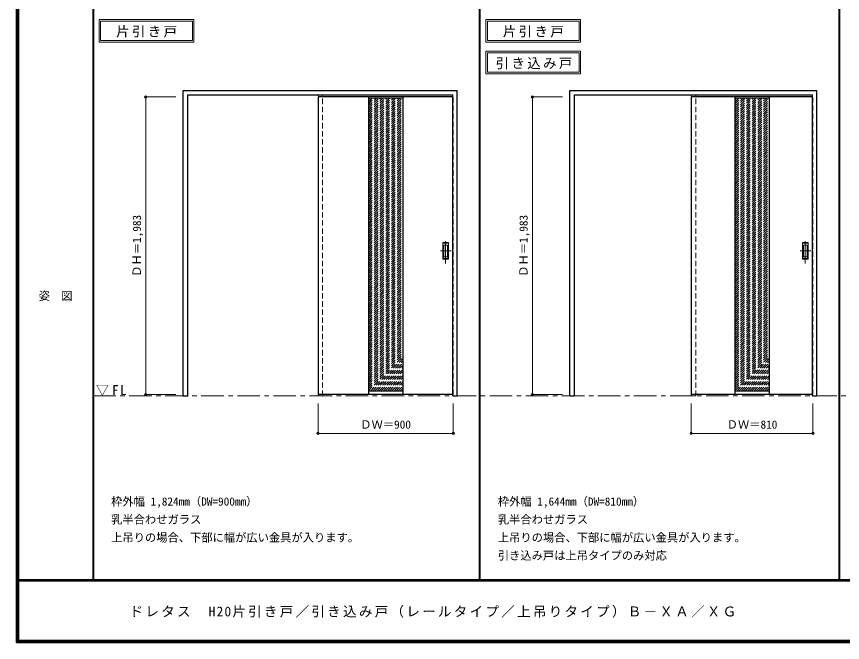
# Model space of a CAD drawing. Units: millimetres, scale not verified. Extents: x -6000 to 5700, y -4307 to 4260.
# Drawn here: x -6000 to -502, y -4205 to -36 of the extents above; entities that cross this region are included whole.
import ezdxf
from ezdxf.enums import TextEntityAlignment as Align

# ---------------------------------------------------------------- set-up
doc = ezdxf.new("R2010")
doc.units = ezdxf.units.MM
doc.header["$LTSCALE"] = 30
doc.header["$PDMODE"] = 32
doc.header["$PDSIZE"] = 15
doc.linetypes.add('CHAIN1', pattern=[8, 5, -1, 1, -1])
doc.linetypes.add('DASHED1', pattern=[1.8, 1.2, -0.6])
for name, color, linetype, lineweight in [('0-1_通り芯', 7, 'CHAIN1', 18), ('0-2_扉', 4, 'DASHED1', 9), ('0-3_仕上げ', 3, 'Continuous', 25), ('0-4_枠', 3, 'Continuous', 25), ('0-6_引手', 7, 'Continuous', 18), ('0-A_文字', 7, 'Continuous', 18), ('0-B_寸法', 7, 'Continuous', 9), ('0-C_ハッチ', 4, 'DASHED1', 9), ('F-1_枠', 6, 'Continuous', 40), ('F-A_文字', 7, 'Continuous', 18)]:
    doc.layers.add(name, color=color, linetype=linetype, lineweight=lineweight)
doc.styles.add('ＭＳ ゴシック', font='')
doc.styles.get('ＭＳ ゴシック').set_extended_font_data('MS Gothic')

msp = doc.modelspace()

# ---------------------------------------------------------------- linework, layer by layer
at = {"layer": '0-1_通り芯'}
msp.add_line((-5490, -2562.5), (1678, -2562.5), dxfattribs=at)
at = {"layer": '0-2_扉'}
for p, q in [((-3993, -571), (-3993, -575)), ((-3096, -571), (-3093, -571)), ((-3093, -2554), (-3093, -571)), ((-1509, -571), (-1509, -575)), ((-702, -571), (-699, -571)), ((-3096, -2554), (-3093, -2554))]:
    msp.add_line(p, q, dxfattribs=at)
at = {"layer": '0-2_扉', "color": 3, "linetype": 'Continuous', "lineweight": 25}
for p, q in [((-3993, -571), (-3993, -2554)), ((-3096, -571), (-3993, -571)), ((-1509, -571), (-1509, -2554)), ((-702, -571), (-1509, -571)), ((-3096, -2554), (-3993, -2554)), ((-702, -2554), (-1509, -2554))]:
    msp.add_line(p, q, dxfattribs=at)
at = {"layer": '0-2_扉'}
msp.add_lwpolyline([(-702, -2554), (-699, -2554), (-699, -571)], dxfattribs=at)
at = {"layer": '0-3_仕上げ'}
for p, q in [((-3657, -571.11), (-3657, -2554)), ((-3429, -571.22), (-3429, -2554)), ((-1218, -571.11), (-1218, -2554)), ((-990, -571.22), (-990, -2554))]:
    msp.add_line(p, q, dxfattribs=at)
at = {"layer": '0-3_仕上げ', "color": 7, "lineweight": 18}
for p, q in [((-3657, -579.11), (-3429, -579.11)), ((-1218, -579.11), (-990, -579.11)), ((-3429, -2530.18), (-3657, -2530.18)), ((-990, -2530), (-1218, -2530))]:
    msp.add_line(p, q, dxfattribs=at)
at = {"layer": '0-4_枠'}
for p, q in [((-4890, -2562.5), (-4890, -527.5)), ((-4890, -527.5), (-3066, -527.5)), ((-3066, -2562.5), (-3066, -527.5)), ((-2316, -2562.5), (-2316, -527.5)), ((-2316, -527.5), (-672, -527.5)), ((-672, -2562.5), (-672, -527.5)), ((-4860, -557.5), (-3096, -557.5)), ((-3096, -2562.5), (-3096, -557.5)), ((-2286, -557.5), (-702, -557.5)), ((-702, -2562.5), (-702, -557.5)), ((-3096, -2562.5), (-3066, -2562.5)), ((-702, -2562.5), (-672, -2562.5))]:
    msp.add_line(p, q, dxfattribs=at)
at = {"layer": '0-4_枠', "color": 4, "linetype": 'DASHED1', "lineweight": 9}
for p, q in [((-3993, -2562.5), (-3993, -557.5)), ((-3963, -2562.5), (-3963, -557.5)), ((-1509, -2562.5), (-1509, -557.5)), ((-1479, -2562.5), (-1479, -557.5)), ((-3993, -2562.5), (-3963, -2562.5)), ((-1509, -2562.5), (-1479, -2562.5))]:
    msp.add_line(p, q, dxfattribs=at)
at = {"layer": '0-4_枠'}
for points in [[(-4890, -2562.5), (-4860, -2562.5), (-4860, -557.5)], [(-2316, -2562.5), (-2286, -2562.5), (-2286, -557.5)]]:
    msp.add_lwpolyline(points, dxfattribs=at)
at = {"layer": '0-6_引手', "linetype": 'CHAIN1'}
for p, q in [((-3144, -1681.73), (-3144, -1510.88)), ((-750, -1681.73), (-750, -1510.88)), ((-3105.93, -1596.5), (-3178.44, -1596.5)), ((-711.93, -1596.5), (-784.44, -1596.5))]:
    msp.add_line(p, q, dxfattribs=at)
at = {"layer": '0-6_引手'}
for p, q in [((-3125, -1541.5), (-3163, -1541.5)), ((-3163, -1651.5), (-3163, -1541.5)), ((-3131.5, -1557.5), (-3156.5, -1557.5)), ((-3156.5, -1635.5), (-3156.5, -1557.5)), ((-3131.5, -1635.5), (-3131.5, -1557.5)), ((-3125, -1651.5), (-3125, -1541.5)), ((-731, -1541.5), (-769, -1541.5)), ((-769, -1651.5), (-769, -1541.5)), ((-737.5, -1557.5), (-762.5, -1557.5)), ((-762.5, -1635.5), (-762.5, -1557.5)), ((-737.5, -1635.5), (-737.5, -1557.5)), ((-731, -1651.5), (-731, -1541.5)), ((-3131.5, -1635.5), (-3156.5, -1635.5)), ((-737.5, -1635.5), (-762.5, -1635.5)), ((-3125, -1651.5), (-3163, -1651.5)), ((-731, -1651.5), (-769, -1651.5))]:
    msp.add_line(p, q, dxfattribs=at)
at = {"layer": '0-6_引手', "linetype": 'DASHED1'}
for p, q in [((-3160, -1647.5), (-3160, -1545.5)), ((-766, -1647.5), (-766, -1545.5)), ((-3128, -1647.5), (-3160, -1647.5)), ((-734, -1647.5), (-766, -1647.5))]:
    msp.add_line(p, q, dxfattribs=at)
for points in [[(-3128, -1647.5), (-3128, -1545.5), (-3160, -1545.5)], [(-734, -1647.5), (-734, -1545.5), (-766, -1545.5)]]:
    msp.add_lwpolyline(points, dxfattribs=at)
at = {"layer": '0-A_文字'}
for p, q in [((-5450, -55.5), (-5450, -205.5)), ((-5440, -65.5), (-5440, -195.5)), ((-5440, -65.5), (-4828.97, -65.5)), ((-4828.97, -65.5), (-4828.97, -195.5)), ((-2876, -55.5), (-2876, -205.5)), ((-2866, -65.5), (-2866, -195.5)), ((-2866, -65.5), (-2254.97, -65.5)), ((-2254.97, -65.5), (-2254.97, -195.5)), ((-5450, -205.5), (-4818.97, -205.5)), ((-5440, -195.5), (-4828.97, -195.5)), ((-2876, -205.5), (-2244.97, -205.5)), ((-2866, -195.5), (-2254.97, -195.5)), ((-2876, -266.97), (-2876, -416.97)), ((-2866, -276.97), (-2866, -406.97)), ((-2866, -276.97), (-2254.97, -276.97)), ((-2254.97, -276.97), (-2254.97, -406.97)), ((-2876, -416.97), (-2244.97, -416.97)), ((-2866, -406.97), (-2254.97, -406.97))]:
    msp.add_line(p, q, dxfattribs=at)
for points in [[(-5450, -55.5), (-4818.97, -55.5), (-4818.97, -205.5)], [(-2876, -55.5), (-2244.97, -55.5), (-2244.97, -205.5)], [(-2876, -266.97), (-2244.97, -266.97), (-2244.97, -416.97)]]:
    msp.add_lwpolyline(points, dxfattribs=at)
at = {"layer": '0-B_寸法', "color": 4}
for p, q in [((-5140, -571), (-5140, -2554)), ((-5140, -571), (-4940, -571)), ((-2566, -571), (-2566, -2554)), ((-2566, -571), (-2366, -571)), ((-5140, -2554), (-4940, -2554)), ((-2566, -2554), (-2366, -2554)), ((-3993, -2812.5), (-3993, -2612.5)), ((-3093, -2812.5), (-3093, -2612.5)), ((-1509, -2812.5), (-1509, -2612.5)), ((-699, -2812.5), (-699, -2612.5)), ((-3093, -2812.5), (-3993, -2812.5)), ((-699, -2812.5), (-1509, -2812.5))]:
    msp.add_line(p, q, dxfattribs=at)
at = {"layer": '0-B_寸法'}
for p in [(-5140, -571), (-2566, -571), (-5140, -2554), (-2566, -2554), (-3993, -2812.5), (-3093, -2812.5), (-1509, -2812.5), (-699, -2812.5)]:
    msp.add_point(p, dxfattribs=at)
at = {"layer": '0-C_ハッチ'}
for p, q in [((-3657, -802.93), (-3433.28, -579.22)), ((-3657, -788.79), (-3447.43, -579.22)), ((-3657, -774.65), (-3461.57, -579.22)), ((-3657, -760.51), (-3475.71, -579.22)), ((-3657, -746.36), (-3489.85, -579.22)), ((-3657, -732.22), (-3504, -579.22)), ((-3657, -718.08), (-3518.14, -579.22)), ((-3657, -703.94), (-3532.28, -579.22)), ((-3657, -689.8), (-3546.42, -579.22)), ((-3657, -675.65), (-3560.56, -579.22)), ((-3657, -661.51), (-3574.71, -579.22)), ((-3657, -647.37), (-3588.85, -579.22)), ((-3657, -633.23), (-3602.99, -579.22)), ((-3657, -619.09), (-3617.13, -579.22)), ((-3657, -604.94), (-3631.27, -579.22)), ((-3657, -590.8), (-3645.42, -579.22)), ((-3657, -817.08), (-3429, -589.08)), ((-3657, -831.22), (-3429, -603.22)), ((-1218, -802.93), (-994.28, -579.22)), ((-1218, -788.79), (-1008.43, -579.22)), ((-1218, -774.65), (-1022.57, -579.22)), ((-1218, -760.51), (-1036.71, -579.22)), ((-1218, -746.36), (-1050.85, -579.22)), ((-1218, -732.22), (-1065, -579.22)), ((-1218, -718.08), (-1079.14, -579.22)), ((-1218, -703.94), (-1093.28, -579.22)), ((-1218, -689.8), (-1107.42, -579.22)), ((-1218, -675.65), (-1121.56, -579.22)), ((-1218, -661.51), (-1135.71, -579.22)), ((-1218, -647.37), (-1149.85, -579.22)), ((-1218, -633.23), (-1163.99, -579.22)), ((-1218, -619.09), (-1178.13, -579.22)), ((-1218, -604.94), (-1192.27, -579.22)), ((-1218, -590.8), (-1206.42, -579.22)), ((-1218, -817.08), (-990, -589.08)), ((-1218, -831.22), (-990, -603.22)), ((-3657, -845.36), (-3429, -617.36)), ((-3657, -859.5), (-3429, -631.5)), ((-3657, -873.64), (-3429, -645.64)), ((-1218, -845.36), (-990, -617.36)), ((-1218, -859.5), (-990, -631.5)), ((-1218, -873.64), (-990, -645.64)), ((-3657, -887.79), (-3429, -659.79)), ((-3657, -901.93), (-3429, -673.93)), ((-3657, -916.07), (-3429, -688.07)), ((-3657, -930.21), (-3429, -702.21)), ((-1218, -887.79), (-990, -659.79)), ((-1218, -901.93), (-990, -673.93)), ((-1218, -916.07), (-990, -688.07)), ((-1218, -930.21), (-990, -702.21)), ((-3657, -944.35), (-3429, -716.35)), ((-3657, -958.5), (-3429, -730.5)), ((-3657, -972.64), (-3429, -744.64)), ((-3657, -986.78), (-3429, -758.78)), ((-1218, -944.35), (-990, -716.35)), ((-1218, -958.5), (-990, -730.5)), ((-1218, -972.64), (-990, -744.64)), ((-1218, -986.78), (-990, -758.78)), ((-3657, -1000.92), (-3429, -772.92)), ((-3657, -1015.07), (-3429, -787.07)), ((-3657, -1029.21), (-3429, -801.21)), ((-3657, -1043.35), (-3429, -815.35)), ((-1218, -1000.92), (-990, -772.92)), ((-1218, -1015.07), (-990, -787.07)), ((-1218, -1029.21), (-990, -801.21)), ((-1218, -1043.35), (-990, -815.35)), ((-3657, -1057.49), (-3429, -829.49)), ((-3657, -1071.63), (-3429, -843.63)), ((-3657, -1085.78), (-3429, -857.78)), ((-3657, -1099.92), (-3429, -871.92)), ((-1218, -1057.49), (-990, -829.49)), ((-1218, -1071.63), (-990, -843.63)), ((-1218, -1085.78), (-990, -857.78)), ((-1218, -1099.92), (-990, -871.92)), ((-3657, -1114.06), (-3429, -886.06)), ((-3657, -1128.2), (-3429, -900.2)), ((-3657, -1142.34), (-3429, -914.34)), ((-3657, -1156.49), (-3429, -928.49)), ((-1218, -1114.06), (-990, -886.06)), ((-1218, -1128.2), (-990, -900.2)), ((-1218, -1142.34), (-990, -914.34)), ((-1218, -1156.49), (-990, -928.49)), ((-3657, -1170.63), (-3429, -942.63)), ((-3657, -1184.77), (-3429, -956.77)), ((-3657, -1198.91), (-3429, -970.91)), ((-3657, -1213.06), (-3429, -985.06)), ((-1218, -1170.63), (-990, -942.63)), ((-1218, -1184.77), (-990, -956.77)), ((-1218, -1198.91), (-990, -970.91)), ((-1218, -1213.06), (-990, -985.06)), ((-3657, -1227.2), (-3429, -999.2)), ((-3657, -1241.34), (-3429, -1013.34)), ((-3657, -1255.48), (-3429, -1027.48)), ((-3657, -1269.62), (-3429, -1041.62)), ((-1218, -1227.2), (-990, -999.2)), ((-1218, -1241.34), (-990, -1013.34)), ((-1218, -1255.48), (-990, -1027.48)), ((-1218, -1269.62), (-990, -1041.62)), ((-3657, -1283.77), (-3429, -1055.77)), ((-3657, -1297.91), (-3429, -1069.91)), ((-3657, -1312.05), (-3429, -1084.05)), ((-3657, -1326.19), (-3429, -1098.19)), ((-1218, -1283.77), (-990, -1055.77)), ((-1218, -1297.91), (-990, -1069.91)), ((-1218, -1312.05), (-990, -1084.05)), ((-1218, -1326.19), (-990, -1098.19)), ((-3657, -1340.33), (-3429, -1112.33)), ((-3657, -1354.48), (-3429, -1126.48)), ((-3657, -1368.62), (-3429, -1140.62)), ((-1218, -1340.33), (-990, -1112.33)), ((-1218, -1354.48), (-990, -1126.48)), ((-1218, -1368.62), (-990, -1140.62)), ((-3657, -1382.76), (-3429, -1154.76)), ((-3657, -1396.9), (-3429, -1168.9)), ((-3657, -1411.04), (-3429, -1183.04)), ((-3657, -1425.19), (-3429, -1197.19)), ((-1218, -1382.76), (-990, -1154.76)), ((-1218, -1396.9), (-990, -1168.9)), ((-1218, -1411.04), (-990, -1183.04)), ((-1218, -1425.19), (-990, -1197.19)), ((-3657, -1439.33), (-3429, -1211.33)), ((-3657, -1453.47), (-3429, -1225.47)), ((-3657, -1467.61), (-3429, -1239.61)), ((-3657, -1481.76), (-3429, -1253.76)), ((-1218, -1439.33), (-990, -1211.33)), ((-1218, -1453.47), (-990, -1225.47)), ((-1218, -1467.61), (-990, -1239.61)), ((-1218, -1481.76), (-990, -1253.76)), ((-3657, -1495.9), (-3429, -1267.9)), ((-3657, -1510.04), (-3429, -1282.04)), ((-3657, -1524.18), (-3429, -1296.18)), ((-3657, -1538.32), (-3429, -1310.32)), ((-1218, -1495.9), (-990, -1267.9)), ((-1218, -1510.04), (-990, -1282.04)), ((-1218, -1524.18), (-990, -1296.18)), ((-1218, -1538.32), (-990, -1310.32)), ((-3657, -1552.47), (-3429, -1324.47)), ((-3657, -1566.61), (-3429, -1338.61)), ((-3657, -1580.75), (-3429, -1352.75)), ((-3657, -1594.89), (-3429, -1366.89)), ((-1218, -1552.47), (-990, -1324.47)), ((-1218, -1566.61), (-990, -1338.61)), ((-1218, -1580.75), (-990, -1352.75)), ((-1218, -1594.89), (-990, -1366.89)), ((-3657, -1609.03), (-3429, -1381.03)), ((-3657, -1623.18), (-3429, -1395.18)), ((-3657, -1637.32), (-3429, -1409.32)), ((-3657, -1651.46), (-3429, -1423.46)), ((-1218, -1609.03), (-990, -1381.03)), ((-1218, -1623.18), (-990, -1395.18)), ((-1218, -1637.32), (-990, -1409.32)), ((-1218, -1651.46), (-990, -1423.46)), ((-3657, -1665.6), (-3429, -1437.6)), ((-3657, -1679.75), (-3429, -1451.75)), ((-3657, -1693.89), (-3429, -1465.89)), ((-3657, -1708.03), (-3429, -1480.03)), ((-1218, -1665.6), (-990, -1437.6)), ((-1218, -1679.75), (-990, -1451.75)), ((-1218, -1693.89), (-990, -1465.89)), ((-1218, -1708.03), (-990, -1480.03)), ((-3657, -1722.17), (-3429, -1494.17)), ((-3657, -1736.31), (-3429, -1508.31)), ((-3657, -1750.46), (-3429, -1522.46)), ((-3657, -1764.6), (-3429, -1536.6)), ((-1218, -1722.17), (-990, -1494.17)), ((-1218, -1736.31), (-990, -1508.31)), ((-1218, -1750.46), (-990, -1522.46)), ((-1218, -1764.6), (-990, -1536.6)), ((-3657, -1778.74), (-3429, -1550.74)), ((-3657, -1792.88), (-3429, -1564.88)), ((-3657, -1807.02), (-3429, -1579.02)), ((-3657, -1821.17), (-3429, -1593.17)), ((-1218, -1778.74), (-990, -1550.74)), ((-1218, -1792.88), (-990, -1564.88)), ((-1218, -1807.02), (-990, -1579.02)), ((-1218, -1821.17), (-990, -1593.17)), ((-3657, -1835.31), (-3429, -1607.31)), ((-3657, -1849.45), (-3429, -1621.45)), ((-3657, -1863.59), (-3429, -1635.59)), ((-1218, -1835.31), (-990, -1607.31)), ((-1218, -1849.45), (-990, -1621.45)), ((-1218, -1863.59), (-990, -1635.59)), ((-3657, -1877.74), (-3429, -1649.74)), ((-3657, -1891.88), (-3429, -1663.88)), ((-3657, -1906.02), (-3429, -1678.02)), ((-3657, -1920.16), (-3429, -1692.16)), ((-1218, -1877.74), (-990, -1649.74)), ((-1218, -1891.88), (-990, -1663.88)), ((-1218, -1906.02), (-990, -1678.02)), ((-1218, -1920.16), (-990, -1692.16)), ((-3657, -1934.3), (-3429, -1706.3)), ((-3657, -1948.45), (-3429, -1720.45)), ((-3657, -1962.59), (-3429, -1734.59)), ((-3657, -1976.73), (-3429, -1748.73)), ((-1218, -1934.3), (-990, -1706.3)), ((-1218, -1948.45), (-990, -1720.45)), ((-1218, -1962.59), (-990, -1734.59)), ((-1218, -1976.73), (-990, -1748.73)), ((-3657, -1990.87), (-3429, -1762.87)), ((-3657, -2005.01), (-3429, -1777.01)), ((-3657, -2019.16), (-3429, -1791.16)), ((-3657, -2033.3), (-3429, -1805.3)), ((-1218, -1990.87), (-990, -1762.87)), ((-1218, -2005.01), (-990, -1777.01)), ((-1218, -2019.16), (-990, -1791.16)), ((-1218, -2033.3), (-990, -1805.3)), ((-3657, -2047.44), (-3429, -1819.44)), ((-3657, -2061.58), (-3429, -1833.58)), ((-3657, -2075.73), (-3429, -1847.73)), ((-3657, -2089.87), (-3429, -1861.87)), ((-1218, -2047.44), (-990, -1819.44)), ((-1218, -2061.58), (-990, -1833.58)), ((-1218, -2075.73), (-990, -1847.73)), ((-1218, -2089.87), (-990, -1861.87)), ((-3657, -2104.01), (-3429, -1876.01)), ((-3657, -2118.15), (-3429, -1890.15)), ((-3657, -2132.29), (-3429, -1904.29)), ((-3657, -2146.44), (-3429, -1918.44)), ((-1218, -2104.01), (-990, -1876.01)), ((-1218, -2118.15), (-990, -1890.15)), ((-1218, -2132.29), (-990, -1904.29)), ((-1218, -2146.44), (-990, -1918.44)), ((-3657, -2160.58), (-3429, -1932.58)), ((-3657, -2174.72), (-3429, -1946.72)), ((-3657, -2188.86), (-3429, -1960.86)), ((-3657, -2203), (-3429, -1975)), ((-1218, -2160.58), (-990, -1932.58)), ((-1218, -2174.72), (-990, -1946.72)), ((-1218, -2188.86), (-990, -1960.86)), ((-1218, -2203), (-990, -1975)), ((-3657, -2217.15), (-3429, -1989.15)), ((-3657, -2231.29), (-3429, -2003.29)), ((-3657, -2245.43), (-3429, -2017.43)), ((-3657, -2259.57), (-3429, -2031.57)), ((-1218, -2217.15), (-990, -1989.15)), ((-1218, -2231.29), (-990, -2003.29)), ((-1218, -2245.43), (-990, -2017.43)), ((-1218, -2259.57), (-990, -2031.57)), ((-3657, -2273.72), (-3429, -2045.72)), ((-3657, -2287.86), (-3429, -2059.86)), ((-3657, -2302), (-3429, -2074)), ((-3657, -2316.14), (-3429, -2088.14)), ((-1218, -2273.72), (-990, -2045.72)), ((-1218, -2287.86), (-990, -2059.86)), ((-1218, -2302), (-990, -2074)), ((-1218, -2316.14), (-990, -2088.14)), ((-3657, -2330.28), (-3429, -2102.28)), ((-3657, -2344.43), (-3429, -2116.43)), ((-3657, -2358.57), (-3429, -2130.57)), ((-1218, -2330.28), (-990, -2102.28)), ((-1218, -2344.43), (-990, -2116.43)), ((-1218, -2358.57), (-990, -2130.57)), ((-3657, -2372.71), (-3429, -2144.71)), ((-3657, -2386.85), (-3429, -2158.85)), ((-3657, -2400.99), (-3429, -2172.99)), ((-3657, -2415.14), (-3429, -2187.14)), ((-1218, -2372.71), (-990, -2144.71)), ((-1218, -2386.85), (-990, -2158.85)), ((-1218, -2400.99), (-990, -2172.99)), ((-1218, -2415.14), (-990, -2187.14)), ((-3657, -2429.28), (-3429, -2201.28)), ((-3657, -2443.42), (-3429, -2215.42)), ((-3657, -2457.56), (-3429, -2229.56)), ((-3657, -2471.71), (-3429, -2243.71)), ((-1218, -2429.28), (-990, -2201.28)), ((-1218, -2443.42), (-990, -2215.42)), ((-1218, -2457.56), (-990, -2229.56)), ((-1218, -2471.71), (-990, -2243.71)), ((-3657, -2485.85), (-3429, -2257.85)), ((-3657, -2499.99), (-3429, -2271.99)), ((-3657, -2514.13), (-3429, -2286.13)), ((-3657, -2528.27), (-3429, -2300.27)), ((-1218, -2485.85), (-990, -2257.85)), ((-1218, -2499.99), (-990, -2271.99)), ((-1218, -2514.13), (-990, -2286.13)), ((-1218, -2528.27), (-990, -2300.27)), ((-3644.77, -2530.18), (-3429, -2314.42)), ((-3630.62, -2530.18), (-3429, -2328.56)), ((-3616.48, -2530.18), (-3429, -2342.7)), ((-3602.34, -2530.18), (-3429, -2356.84)), ((-1205.58, -2530), (-990, -2314.42)), ((-1191.44, -2530), (-990, -2328.56)), ((-1177.3, -2530), (-990, -2342.7)), ((-1163.16, -2530), (-990, -2356.84)), ((-3588.2, -2530.18), (-3429, -2370.98)), ((-3574.05, -2530.18), (-3429, -2385.13)), ((-3559.91, -2530.18), (-3429, -2399.27)), ((-3545.77, -2530.18), (-3429, -2413.41)), ((-1149.02, -2530), (-990, -2370.98)), ((-1134.87, -2530), (-990, -2385.13)), ((-1120.73, -2530), (-990, -2399.27)), ((-1106.59, -2530), (-990, -2413.41)), ((-3531.63, -2530.18), (-3429, -2427.55)), ((-3517.49, -2530.18), (-3429, -2441.7)), ((-3503.34, -2530.18), (-3429, -2455.84)), ((-3489.2, -2530.18), (-3429, -2469.98)), ((-1092.45, -2530), (-990, -2427.55)), ((-1078.3, -2530), (-990, -2441.7)), ((-1064.16, -2530), (-990, -2455.84)), ((-1050.02, -2530), (-990, -2469.98)), ((-3475.06, -2530.18), (-3429, -2484.12)), ((-3460.92, -2530.18), (-3429, -2498.26)), ((-3446.78, -2530.18), (-3429, -2512.41)), ((-3432.63, -2530.18), (-3429, -2526.55)), ((-1035.88, -2530), (-990, -2484.12)), ((-1021.74, -2530), (-990, -2498.26)), ((-1007.59, -2530), (-990, -2512.41)), ((-993.45, -2530), (-990, -2526.55))]:
    msp.add_line(p, q, dxfattribs=at)
at = {"layer": 'F-1_枠'}
for p, q in [((-6000, 4175), (-6000, -4205)), ((-5995, 4175), (-5995, -4205)), ((-5990, 4175), (-5990, -4205)), ((-5490, 4175), (-5490, -3790)), ((-2916, -3790), (-2916, 4175)), ((-522, -3790), (-522, 4175)), ((5700, -3790), (-6000, -3790)), ((5700, -3795), (-6000, -3795)), ((5700, -4195), (-6000, -4195)), ((5700, -4200), (-6000, -4200)), ((5700, -4205), (-6000, -4205))]:
    msp.add_line(p, q, dxfattribs=at)

# ---------------------------------------------------------------- texts
at = {"layer": '0-A_文字', "style": 'ＭＳ ゴシック'}
for s, p in [('枠外幅 1,824mm（DW=900mm）', (-5370, -3310)), ('枠外幅 1,644mm（DW=810mm）', (-2796, -3310)), ('乳半合わせガラス', (-5370, -3430)), ('乳半合わせガラス', (-2796, -3430)), ('上吊りの場合、下部に幅が広い金具が入ります。', (-5370, -3550)), ('上吊りの場合、下部に幅が広い金具が入ります。', (-2796, -3550)), ('引き込み戸は上吊タイプのみ対応', (-2796, -3670))]:
    msp.add_text(s, height=54.99, dxfattribs=at).set_placement(p, align=Align.BOTTOM_LEFT)
at = {"layer": '0-A_文字', "char_height": 65.98, "attachment_point": 7, "style": 'ＭＳ ゴシック'}
for s, insert in [('\\T1.17;片引き戸', (-5336.98, -175.5)), ('\\T1.17;片引き戸', (-2762.98, -175.5)), ('\\T1.17;引き込み戸', (-2811.34, -386.97)), ('\\T1.26;\\W0.95;▽FL', (-5471.25, -2562.5))]:
    msp.add_mtext(s, dxfattribs=dict(at, insert=insert))
at = {"layer": '0-B_寸法', "style": 'ＭＳ ゴシック'}
for p in [(-5155, -1768.75), (-2581, -1768.75)]:
    msp.add_text('ＤＨ＝1,983', height=54.99, rotation=90, dxfattribs=at).set_placement(p, align=Align.BOTTOM_LEFT)
for s, p in [('ＤＷ＝900', (-3711.75, -2797.5)), ('ＤＷ＝810', (-1272.75, -2797.5))]:
    msp.add_text(s, height=54.99, dxfattribs=at).set_placement(p, align=Align.BOTTOM_LEFT)
at = {"layer": 'F-A_文字', "style": 'ＭＳ ゴシック'}
msp.add_text('姿\u3000図', height=54.99, dxfattribs=at).set_placement((-5852.5, -1940.25), align=Align.BOTTOM_LEFT)
at = {"layer": 'F-A_文字', "insert": (-5247.55, -4040), "char_height": 65.98, "attachment_point": 7, "style": 'ＭＳ ゴシック'}
msp.add_mtext('\\T1.17;ドレタス\u3000H20片引き戸／引き込み戸（レールタイプ／上吊りタイプ）Ｂ－ＸＡ／ＸＧ', dxfattribs=at)

doc.saveas('drawing.dxf')
